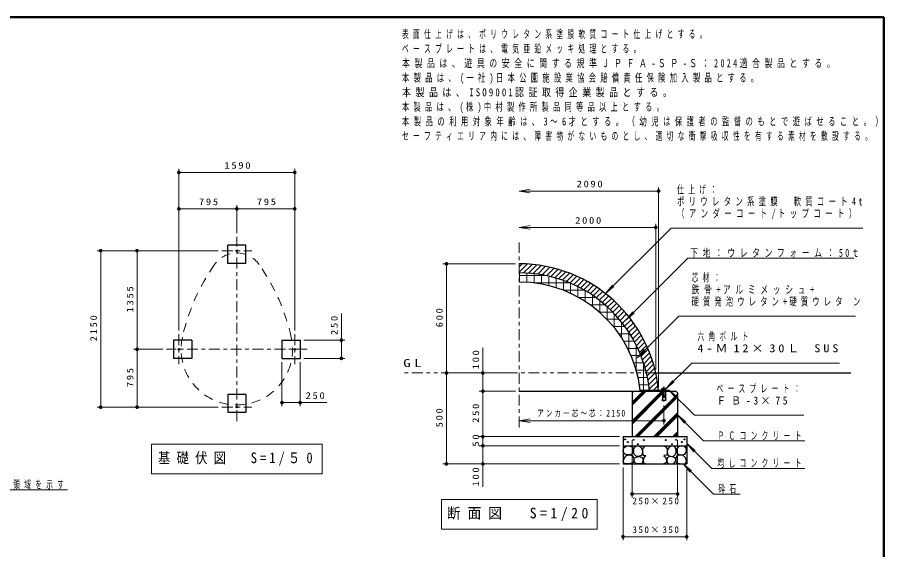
# Model space of a CAD drawing. Units: millimetres on the paper, scale 1:50, with parts at other scales. Extents: x -365 to 0, y -19 to 257.
# Drawn here: x -238 to 0, y 110.7 to 257 of the extents above; entities that cross this region are included whole.
import ezdxf

# ---------------------------------------------------------------- set-up
doc = ezdxf.new("R2010")
doc.units = ezdxf.units.MM
for name, pattern in [('USER1', [4.5, 2.5, -2]), ('USER2', [6, 3, -1, 1, -1]), ('USER3', [8, 3, -1, 1, -1, 1, -1])]:
    doc.linetypes.add(name, pattern=pattern)
doc.layers.add('LY_1', color=7, linetype='Continuous', lineweight=13)
doc.layers.add('LY_2', color=7, linetype='Continuous', lineweight=13)
doc.styles.add('ＭＳ ゴシック', font='')
doc.styles.get('ＭＳ ゴシック').set_extended_font_data('MS Gothic')

# ---------------------------------------------------------------- blocks, each defined once
blk = doc.blocks.new('filled_dot')
at = {"color": 0, "linetype": 'Continuous', "lineweight": -2, "const_width": 1.25}
blk.add_lwpolyline([(-0.625, 0, 1), (0.625, 0, 1)], format="xyb", close=True, dxfattribs=at)
blk = doc.blocks.new('open_arrow')
at = {"color": 0, "linetype": 'Continuous', "lineweight": -2}
blk.add_lwpolyline([(7.5, 1.25), (0, 0), (7.5, -1.25)], dxfattribs=at)

msp = doc.modelspace()

# ---------------------------------------------------------------- linework, layer by layer
at = {"layer": 'LY_1'}
for p, q in [((-193.6, 205.354), (-193.6, 215.354)), ((-193.6, 214.354), (-161.8, 214.354)), ((-161.8, 205.354), (-161.8, 215.354)), ((-61.825, 155.24), (-61.825, 210.24)), ((-100.109, 209.24), (-61.825, 209.24)), ((-193.6, 170.873), (-193.6, 205.354)), ((-177.7, 197.65), (-177.7, 205.354)), ((-161.8, 170.873), (-161.8, 205.354)), ((-193.6, 204.354), (-177.7, 204.354)), ((-177.7, 204.354), (-161.8, 204.354)), ((-62.609, 160.24), (-62.609, 200.24)), ((-100.109, 199.24), (-62.609, 199.24)), ((-58.398, 199.045), (-76.392, 181.051)), ((-58.398, 199.045), (-5.739, 199.045)), ((-206.1, 192.854), (-216.1, 192.854)), ((-215.1, 149.854), (-215.1, 192.854)), ((-182.819, 192.854), (-206.1, 192.854)), ((-205.1, 165.754), (-205.1, 192.854)), ((-53.842, 190.775), (-70.878, 173.74)), ((-53.842, 190.775), (-8.152, 190.775)), ((-101.109, 189.24), (-121.109, 189.24)), ((-120.109, 159.24), (-120.109, 189.24)), ((-100.109, 188.391), (-99.268, 189.231)), ((-100.109, 186.977), (-97.908, 189.177)), ((-98.949, 186.722), (-96.592, 189.079)), ((-97.604, 186.653), (-95.316, 188.94)), ((-96.304, 186.538), (-94.078, 188.764)), ((-95.046, 186.382), (-92.875, 188.554)), ((-93.827, 186.187), (-91.704, 188.31)), ((-92.644, 185.956), (-90.564, 188.036)), ((-100.109, 186), (-92.852, 186)), ((-100, 184.24), (-100, 186.74)), ((-98, 184.174), (-98, 186.678)), ((-96, 183.987), (-96, 186.505)), ((-94, 183.678), (-94, 186.217)), ((-92, 183.242), (-92, 185.814)), ((-91.493, 185.692), (-89.452, 187.734)), ((-90.375, 185.397), (-88.368, 187.403)), ((-89.286, 185.072), (-87.31, 187.047)), ((-88.225, 184.719), (-86.278, 186.666)), ((-87.191, 184.338), (-85.269, 186.26)), ((-86.182, 183.932), (-84.283, 185.831)), ((-96.107, 184), (-86.344, 184)), ((-90, 182.676), (-90, 185.289)), ((-88, 181.971), (-88, 184.639)), ((-86, 181.118), (-86, 183.855)), ((-85.199, 183.502), (-83.32, 185.38)), ((-84.24, 183.047), (-82.379, 184.907)), ((-83.303, 182.569), (-81.459, 184.413)), ((-82.389, 182.068), (-80.56, 183.898)), ((-81.498, 181.546), (-79.681, 183.363)), ((-76.392, 181.051), (-74.463, 183.349)), ((-88.075, 182), (-82.269, 182)), ((-84, 180.104), (-84, 182.928)), ((-82, 178.912), (-82, 181.844)), ((-80.627, 181.002), (-78.822, 182.808)), ((-79.778, 180.437), (-77.982, 182.233)), ((-78.95, 179.851), (-77.162, 181.639)), ((-78.142, 179.245), (-76.36, 181.026)), ((-76.392, 181.051), (-74.094, 182.979)), ((-83.812, 180), (-79.156, 180)), ((-80, 177.518), (-80, 180.588)), ((-78, 175.888), (-78, 179.135)), ((-77.354, 178.619), (-75.578, 180.395)), ((-76.586, 177.972), (-74.814, 179.745)), ((-75.838, 177.306), (-74.069, 179.076)), ((-80.657, 178), (-76.618, 178)), ((-76, 173.973), (-76, 177.454)), ((-75.11, 176.62), (-73.342, 178.388)), ((-74.401, 175.915), (-72.633, 177.683)), ((-73.712, 175.19), (-71.943, 176.959)), ((-73.043, 174.445), (-71.271, 176.216)), ((-148.987, 175.558), (-148.987, 163.254)), ((-78.127, 176), (-74.484, 176)), ((-76.026, 174), (-72.661, 174)), ((-74, 171.693), (-74, 175.498)), ((-72.393, 173.68), (-70.618, 175.455)), ((-71.764, 172.895), (-69.983, 174.676)), ((-71.154, 172.09), (-69.368, 173.877)), ((-70.878, 173.74), (-68.949, 176.038)), ((-70.878, 173.74), (-68.58, 175.668)), ((-56.317, 174.824), (-67.764, 163.378)), ((-56.317, 174.824), (-7.775, 174.824)), ((-74.248, 172), (-71.088, 172)), ((-72, 168.913), (-72, 173.195)), ((-70.565, 171.265), (-68.771, 173.06)), ((-69.997, 170.419), (-68.193, 172.223)), ((-69.45, 169.552), (-67.635, 171.367)), ((-72.731, 170), (-69.728, 170)), ((-70, 165.347), (-70, 170.424)), ((-68.924, 168.664), (-67.096, 170.491)), ((-68.42, 167.754), (-66.578, 169.595)), ((-159.3, 168.254), (-147.987, 168.254)), ((-71.432, 168), (-68.553, 168)), ((-68, 160.136), (-68, 166.944)), ((-67.938, 166.821), (-66.081, 168.679)), ((-67.48, 165.865), (-65.604, 167.741)), ((-67.045, 164.886), (-65.15, 166.781)), ((-198.028, 165.754), (-206.1, 165.754)), ((-205.1, 149.854), (-205.1, 165.754)), ((-110.109, 154.24), (-110.109, 166.112)), ((-70.324, 166), (-67.543, 166)), ((-67.764, 163.378), (-65.835, 165.676)), ((-67.764, 163.378), (-65.465, 165.306)), ((-66.635, 163.881), (-64.717, 165.799)), ((-66.251, 162.852), (-64.308, 164.794)), ((-165.3, 162.254), (-165.3, 150.092)), ((-160.3, 162.254), (-160.3, 150.092)), ((-159.3, 163.254), (-147.987, 163.254)), ((-69.386, 164), (-66.682, 164)), ((-68.602, 162), (-65.96, 162)), ((-66, 154.465), (-66, 162.121)), ((-65.893, 161.795), (-63.923, 163.766)), ((-65.564, 160.71), (-63.562, 162.712)), ((-52.714, 161.979), (-59.81, 154.884)), ((-52.714, 161.979), (-12.152, 161.979)), ((-67.961, 160), (-65.368, 160)), ((-65.264, 159.596), (-63.228, 161.632)), ((-64.994, 158.451), (-62.921, 160.525)), ((-111.109, 159.24), (-121.109, 159.24)), ((-120.109, 134.24), (-120.109, 159.24)), ((-101.109, 159.24), (-111.109, 159.24)), ((-67.455, 158), (-64.899, 158)), ((-64.758, 157.273), (-62.642, 159.389)), ((-64.558, 156.06), (-62.394, 158.223)), ((-59.81, 154.884), (-57.882, 157.182)), ((-67.077, 156), (-64.549, 156)), ((-64.395, 154.808), (-62.178, 157.025)), ((-63.549, 154.24), (-61.996, 155.793)), ((-59.81, 154.884), (-57.512, 156.812)), ((-101.109, 154.24), (-111.109, 154.24)), ((-110.109, 141.74), (-110.109, 154.24)), ((-60.923, 154.24), (-69.109, 146.055)), ((-65.229, 154.24), (-69.109, 150.361)), ((-65.654, 154.24), (-69.109, 150.785)), ((-66.078, 154.24), (-69.109, 151.21)), ((-60.759, 153.981), (-69.109, 145.631)), ((-60.759, 153.557), (-69.109, 145.207)), ((-56.609, 153.4), (-68.269, 141.74)), ((-56.609, 152.976), (-67.844, 141.74)), ((-56.609, 152.552), (-67.42, 141.74)), ((-62.134, 154.24), (-61.852, 154.523)), ((-58.859, 154.465), (-56.93, 152.167)), ((-58.859, 154.465), (-56.56, 152.537)), ((-52.012, 147.618), (-58.859, 154.465)), ((-152.94, 151.092), (-165.3, 151.092)), ((-60.359, 150.295), (-60.359, 145.119)), ((-206.1, 149.854), (-216.1, 149.854)), ((-182.819, 149.854), (-206.1, 149.854)), ((-56.609, 148.246), (-63.114, 141.74)), ((-56.609, 147.822), (-62.69, 141.74)), ((-56.609, 147.716), (-54.68, 145.418)), ((-56.609, 147.716), (-54.31, 145.788)), ((-49.513, 140.62), (-56.609, 147.716)), ((-52.012, 147.618), (-21.938, 147.618)), ((-60.359, 146.119), (-100.109, 146.119)), ((-56.609, 147.397), (-62.266, 141.74)), ((-56.609, 143.091), (-57.96, 141.74)), ((-72.609, 141.74), (-111.109, 141.74)), ((-110.109, 139.24), (-110.109, 141.74)), ((-69.109, 140.74), (-69.109, 124.983)), ((-56.609, 142.667), (-57.535, 141.74)), ((-56.609, 142.243), (-57.111, 141.74)), ((-56.609, 140.74), (-56.609, 124.983)), ((-49.513, 140.62), (-21.651, 140.62)), ((-201.1, 139.64), (-201.1, 131.506)), ((-154.3, 139.64), (-201.1, 139.64)), ((-154.3, 131.506), (-154.3, 139.64)), ((-72.609, 139.24), (-111.109, 139.24)), ((-110.109, 127.916), (-110.109, 139.24)), ((-54.109, 139.9), (-52.18, 137.602)), ((-54.109, 139.9), (-51.81, 137.971)), ((-47.201, 132.992), (-54.109, 139.9)), ((-111.109, 134.24), (-121.109, 134.24)), ((-72.609, 134.24), (-111.109, 134.24)), ((-55.061, 134.24), (-53.133, 131.942)), ((-55.061, 134.24), (-52.763, 132.312)), ((-46.766, 125.946), (-55.061, 134.24)), ((-201.1, 131.506), (-154.3, 131.506)), ((-71.609, 133.24), (-71.609, 113.24)), ((-54.109, 133.24), (-54.109, 113.24)), ((-47.201, 132.992), (-21.651, 132.992)), ((-247.297, 127.096), (-224.208, 127.096)), ((-121.509, 124.443), (-121.509, 116.309)), ((-78.709, 124.443), (-121.509, 124.443)), ((-78.709, 116.309), (-78.709, 124.443)), ((-56.609, 125.983), (-69.109, 125.983)), ((-46.766, 125.946), (-39.392, 125.946)), ((-121.509, 116.309), (-78.709, 116.309)), ((-54.109, 114.24), (-71.609, 114.24))]:
    msp.add_line(p, q, dxfattribs=at)
at = {"layer": 'LY_1', "linetype": 'USER2'}
for p, q in [((-177.7, 145.985), (-177.7, 196.65)), ((-181.819, 192.854), (-173.581, 192.854)), ((-100.109, 144.277), (-100.109, 195.108)), ((-193.6, 169.873), (-193.6, 161.634)), ((-161.8, 169.873), (-161.8, 161.634)), ((-158.372, 165.754), (-197.028, 165.754)), ((-60.359, 155.552), (-60.359, 151.295)), ((-181.819, 149.854), (-173.581, 149.854))]:
    msp.add_line(p, q, dxfattribs=at)
at = {"layer": 'LY_1', "lineweight": 25}
for p, q in [((-175.2, 194.354), (-180.2, 194.354)), ((-180.2, 189.354), (-180.2, 194.354)), ((-175.2, 189.354), (-175.2, 194.354)), ((-175.2, 189.354), (-180.2, 189.354)), ((-190.1, 168.254), (-195.1, 168.254)), ((-195.1, 168.254), (-195.1, 163.254)), ((-190.1, 168.254), (-190.1, 163.254)), ((-165.3, 168.254), (-160.3, 168.254)), ((-165.3, 168.254), (-165.3, 163.254)), ((-160.3, 168.254), (-160.3, 163.254)), ((-190.1, 163.254), (-195.1, 163.254)), ((-165.3, 163.254), (-160.3, 163.254)), ((-62.609, 159.24), (-9.022, 159.24)), ((-60.907, 154.884), (-60.809, 154.94)), ((-60.907, 154.565), (-60.907, 154.884)), ((-59.909, 154.94), (-60.809, 154.94)), ((-60.633, 154.565), (-60.633, 154.884)), ((-60.084, 154.565), (-60.084, 154.884)), ((-59.81, 154.884), (-59.909, 154.94)), ((-59.81, 154.565), (-59.81, 154.884)), ((-175.2, 153.354), (-180.2, 153.354)), ((-180.2, 153.354), (-180.2, 148.354)), ((-175.2, 153.354), (-175.2, 148.354)), ((-100.109, 154.24), (-57.109, 154.24)), ((-69.109, 153.74), (-68.609, 154.24)), ((-69.109, 153.74), (-69.109, 141.74)), ((-66.872, 154.24), (-66.872, 154.465)), ((-58.859, 154.465), (-66.872, 154.465)), ((-60.959, 154.465), (-60.959, 154.565)), ((-60.959, 154.565), (-59.759, 154.565)), ((-60.759, 154.24), (-60.759, 151.94)), ((-60.659, 154.465), (-60.659, 152.74)), ((-60.659, 153.065), (-60.059, 153.065)), ((-60.359, 152.44), (-60.659, 152.74)), ((-60.359, 152.44), (-60.059, 152.74)), ((-60.059, 154.465), (-60.059, 152.74)), ((-59.959, 154.24), (-59.959, 151.94)), ((-59.759, 154.565), (-59.759, 154.465)), ((-58.859, 154.24), (-58.859, 154.465)), ((-57.109, 154.24), (-56.609, 153.74)), ((-56.609, 153.74), (-56.609, 141.74)), ((-60.959, 151.74), (-60.759, 151.94)), ((-60.959, 151.74), (-59.759, 151.74)), ((-59.759, 151.74), (-59.959, 151.94)), ((-175.2, 148.354), (-180.2, 148.354)), ((-71.609, 141.74), (-54.109, 141.74)), ((-71.609, 141.74), (-71.609, 134.24)), ((-54.109, 141.74), (-54.109, 134.24)), ((-71.609, 139.24), (-54.109, 139.24)), ((-71.609, 134.24), (-54.109, 134.24))]:
    msp.add_line(p, q, dxfattribs=at)
at = {"layer": 'LY_1', "linetype": 'USER3'}
msp.add_line((-62.609, 159.24), (-132.552, 159.24), dxfattribs=at)
at = {"layer": 'LY_1', "lineweight": 25}
for points in [[(-70.198, 136.712), (-71.081, 136.886), (-71.573, 137.639), (-71.457, 138.551), (-70.936, 139.058), (-70.154, 139.217), (-69.314, 139.029), (-68.836, 138.377), (-68.771, 137.639), (-69.068, 137.031), (-69.734, 136.756)], [(-67.324, 136.261), (-68.019, 136.376), (-68.569, 136.956), (-68.734, 137.486), (-68.743, 138.056), (-68.439, 138.882), (-68, 139.136), (-67.469, 139.186), (-66.745, 138.882), (-66.325, 138.244), (-66.238, 137.549), (-66.455, 136.608)], [(-58.393, 136.261), (-57.698, 136.376), (-57.148, 136.956), (-56.983, 137.486), (-56.974, 138.056), (-57.278, 138.882), (-57.717, 139.136), (-58.249, 139.186), (-58.973, 138.882), (-59.393, 138.244), (-59.48, 137.549), (-59.262, 136.608)], [(-55.52, 136.712), (-54.636, 136.886), (-54.144, 137.639), (-54.26, 138.551), (-54.781, 139.058), (-55.563, 139.217), (-56.403, 139.029), (-56.881, 138.377), (-56.946, 137.639), (-56.649, 137.031), (-55.983, 136.756)], [(-70.516, 134.294), (-71.269, 134.395), (-71.573, 134.989), (-71.24, 135.901), (-70.675, 136.567), (-69.792, 136.698), (-68.909, 136.466), (-68.619, 135.626), (-68.625, 134.972), (-68.865, 134.496), (-69.604, 134.323)], [(-67.519, 134.279), (-68.069, 134.366), (-68.59, 135.061), (-68.503, 135.8), (-67.75, 136.191), (-66.968, 136.263), (-66.273, 135.959), (-66.143, 135.177), (-66.36, 134.482), (-66.809, 134.279)], [(-58.199, 134.279), (-57.648, 134.366), (-57.127, 135.061), (-57.214, 135.8), (-57.967, 136.191), (-58.749, 136.263), (-59.444, 135.959), (-59.574, 135.177), (-59.357, 134.482), (-58.908, 134.279)], [(-55.201, 134.294), (-54.448, 134.395), (-54.144, 134.989), (-54.477, 135.901), (-55.042, 136.567), (-55.925, 136.698), (-56.808, 136.466), (-57.098, 135.626), (-57.092, 134.972), (-56.852, 134.496), (-56.113, 134.323)]]:
    msp.add_lwpolyline(points, close=True, dxfattribs=at)
for points in [[(-65.344, 139.116), (-65.822, 139.044), (-66.213, 138.348), (-66.236, 137.835), (-66.213, 137.306), (-66.112, 136.683), (-65.33, 136.553)], [(-60.373, 139.116), (-59.895, 139.044), (-59.504, 138.348), (-59.481, 137.835), (-59.504, 137.306), (-59.606, 136.683), (-60.388, 136.553)], [(-65.344, 136.495), (-65.808, 136.06), (-66.039, 135.307), (-66.054, 134.612), (-65.359, 134.279)], [(-60.373, 136.495), (-59.91, 136.06), (-59.678, 135.307), (-59.664, 134.612), (-60.359, 134.279)]]:
    msp.add_lwpolyline(points, dxfattribs=at)
for centre, radius in [((-177.7, 192.854), 0.2), ((-177.7, 192.854), 0.12), ((-193.6, 165.754), 0.2), ((-193.6, 165.754), 0.12), ((-161.8, 165.754), 0.2), ((-161.8, 165.754), 0.12), ((-177.7, 149.854), 0.2), ((-177.7, 149.854), 0.12), ((-71.018, 140.969), 0.125), ((-68.718, 140.865), 0.125), ((-65.861, 140.795), 0.125), ((-59.856, 140.795), 0.125), ((-56.999, 140.865), 0.125), ((-54.699, 140.969), 0.125), ((-70.252, 140.238), 0.125), ((-67.569, 139.645), 0.125), ((-58.149, 139.645), 0.125), ((-55.466, 140.238), 0.125)]:
    msp.add_circle(centre, radius, dxfattribs=at)
at = {"layer": 'LY_1', "linetype": 'USER1'}
for centre, radius, start, end in [((-177.7, 184.754), 7.48, 35.0868, 144.9132), ((-137.997, 156.863), 56, 144.9132, 167.37856), ((-217.403, 156.863), 56, 12.62144, 35.0868), ((-177.7, 165.754), 15.313, 167.37856, 12.62144)]:
    msp.add_arc(centre, radius, start, end, dxfattribs=at)
at = {"layer": 'LY_1', "lineweight": 25}
for centre, radius, start, end in [((-100.109, 150.803), 38.438, 5.13087, 90), ((-100.109, 150.803), 35.938, 5.48886, 90), ((-100.109, 150.803), 33.438, 6.28838, 90), ((-60.77, 154.646), 0.274, 60.00001, 119.99999), ((-60.359, 154.251), 0.69, 66.57346, 113.42654), ((-59.947, 154.646), 0.274, 60.00001, 119.99999)]:
    msp.add_arc(centre, radius, start, end, dxfattribs=at)
at = {"layer": 'LY_2', "lineweight": 50}
for p, q in [((0, 257), (-365, 257)), ((0, 0), (0, 257))]:
    msp.add_line(p, q, dxfattribs=at)

# ---------------------------------------------------------------- block references
at = {"layer": 'LY_1'}
for name, p, xscale, yscale in [('filled_dot', (-193.6, 214.354), 0.4, 0.4), ('open_arrow', (-100.109, 209.24), 0.4, 0.4), ('filled_dot', (-193.6, 204.354), 0.4, 0.4), ('filled_dot', (-177.7, 204.354), 0.4, 0.4), ('open_arrow', (-100.109, 199.24), 0.4, 0.4), ('filled_dot', (-165.3, 151.092), 0.4, 0.4), ('open_arrow', (-100.109, 146.119), 0.399, 0.399), ('filled_dot', (-69.109, 125.983), 0.4, 0.4), ('filled_dot', (-71.609, 114.24), 0.4, 0.4)]:
    msp.add_blockref(name, p, dxfattribs=dict(at, xscale=xscale, yscale=yscale))
for p, xscale, yscale, rotation in [((-161.8, 214.354), 0.4, 0.4, 180), ((-61.825, 209.24), 0.4, 0.4, 180), ((-177.7, 204.354), 0.4, 0.4, 180), ((-161.8, 204.354), 0.4, 0.4, 180), ((-62.609, 199.24), 0.4, 0.4, 180), ((-215.1, 192.854), 0.4, 0.4, 270), ((-205.1, 192.854), 0.4, 0.4, 270), ((-120.109, 189.24), 0.4, 0.4, 270), ((-148.987, 168.254), 0.4, 0.4, 270), ((-205.1, 165.754), 0.4, 0.4, 90), ((-205.1, 165.754), 0.4, 0.4, 270), ((-148.987, 163.254), 0.4, 0.4, 90), ((-120.109, 159.24), 0.4, 0.4, 270), ((-120.109, 159.24), 0.4, 0.4, 90), ((-110.109, 159.24), 0.4, 0.4, 270), ((-110.109, 154.24), 0.4, 0.4, 270), ((-110.109, 154.24), 0.4, 0.4, 90), ((-215.1, 149.854), 0.4, 0.4, 90), ((-205.1, 149.854), 0.4, 0.4, 90), ((-160.3, 151.092), 0.4, 0.4, 180), ((-60.359, 146.119), 0.399, 0.399, 180), ((-110.109, 141.74), 0.4, 0.4, 270), ((-110.109, 141.74), 0.4, 0.4, 90), ((-110.109, 139.24), 0.4, 0.4, 270), ((-110.109, 139.24), 0.4, 0.4, 90), ((-120.109, 134.24), 0.4, 0.4, 90), ((-110.109, 134.24), 0.4, 0.4, 90), ((-56.609, 125.983), 0.4, 0.4, 180), ((-54.109, 114.24), 0.4, 0.4, 180)]:
    msp.add_blockref('filled_dot', p, dxfattribs=dict(at, xscale=xscale, yscale=yscale, rotation=rotation))

# ---------------------------------------------------------------- texts
at = {"layer": 'LY_1', "style": 'ＭＳ ゴシック'}
for s, insert, char_height, attachment_point in [('\\T1.64;\\W0.6;表面仕上げは、ポリウレタン系塗膜軟質コート仕上げとする。', (-132.323, 253.489), 2.199, 1), ('\\T1.64;\\W0.6;ベースプレートは、電気亜鉛メッキ処理とする。', (-132.323, 249.489), 2.199, 1), ('\\T1.59;\\W0.7;本製品は、遊具の安全に関する規準ＪＰＦＡ-ＳＰ-Ｓ：2024適合製品とする。', (-132.323, 245.489), 2.199, 1), ('\\T1.59;\\W0.65;本製品は、(一社)日本公園施設業協会賠償責任保険加入製品とする。', (-132.323, 241.489), 2.199, 1), ('\\T1.5;\\W0.8;本製品は、ISO9001認証取得企業製品とする。', (-132.323, 237.489), 2.199, 1), ('\\T1.58;\\W0.65;本製品は、(株)中村製作所製品同等品以上とする。', (-132.323, 233.489), 2.199, 1), ('\\T1.62;\\W0.65;本製品の利用対象年齢は、3～6才とする。（幼児は保護者の監督のもとで遊ばせること。）', (-132.323, 229.489), 2.199, 1), ('\\T1.64;\\W0.6;セーフティエリア内には、障害物がないものとし、適切な衝撃吸収性を有する素材を敷設する。', (-132.323, 225.489), 2.199, 1), ('\\T1.33;\\W1.15;1590', (-177.277, 215.354), 1.833, 8), ('\\T1.33;\\W1.15;2090', (-80.539, 210.24), 1.833, 8), ('\\T1.64;\\W0.6;仕上げ：', (-56.739, 210.795), 2.199, 1), ('\\T1.33;\\W1.15;795', (-185.233, 205.354), 1.833, 8), ('\\T1.33;\\W1.15;795', (-169.333, 205.354), 1.833, 8), ('\\T1.6;\\W0.65;ポリウレタン系塗膜\u3000軟質コート4t', (-56.739, 207.495), 2.199, 1), ('\\T1.62;\\W0.65;（アンダーコート/トップコート）', (-56.739, 204.195), 2.199, 1), ('\\T1.33;\\W1.15;2000', (-80.935, 200.24), 1.833, 8), ('\\T1.58;\\W0.7;下地：ウレタンフォーム：50ｔ', (-53.152, 190.925), 2.199, 7), ('\\T1.64;\\W0.6;芯材：', (-52.775, 186.574), 2.199, 1), ('\\T1.59;\\W0.7;鉄骨+アルミメッシュ+', (-52.775, 183.274), 2.199, 1), ('\\T1.57;\\W0.65;硬質発泡ウレタン+硬質ウレタ\\~ン', (-52.775, 179.974), 2.199, 1), ('\\T1.64;\\W0.6;六角ボルト', (-51.152, 170.429), 2.199, 1), ('\\T1.5;\\W1.1;4-Ｍ12×30Ｌ\\~SUS', (-51.152, 167.129), 2.199, 1), ('\\T1.5;\\W1.35;GL', (-131.981, 161.953), 2.199, 4), ('\\T1.64;\\W0.6;ベースプレート：', (-45.938, 156.068), 2.199, 1), ('\\T1.33;\\W1.15;250', (-155.94, 152.092), 1.833, 8), ('\\T1.5;\\W0.9;ＦＢ-3×75', (-45.938, 152.768), 2.199, 1), ('\\T1.32;\\W0.7;アンカー芯～芯：2150', (-82.924, 147.119), 1.833, 8), ('\\T1.64;\\W0.6;ＰＣコンクリート', (-45.651, 140.77), 2.199, 7), ('\\T1.5;\\W0.85;基礎伏図\u3000S=1/５0', (-177.7, 135.573), 2.933, 5), ('\\T1.64;\\W0.6;均しコンクリート', (-45.651, 133.142), 2.199, 7), ('\\T1.64;\\W0.6;安全領域を示す', (-245.208, 127.246), 2.199, 7), ('\\T1.64;\\W0.6;砕石', (-45.392, 126.096), 2.199, 7), ('\\T1.32;250×250', (-62.434, 124.983), 1.833, 2), ('\\T1.5;\\W0.95;断面図\u3000S=1/20', (-100.109, 120.376), 2.933, 5), ('\\T1.32;350×350', (-62.434, 115.24), 1.833, 8)]:
    msp.add_mtext(s, dxfattribs=dict(at, insert=insert, char_height=char_height, attachment_point=attachment_point))
at = {"layer": 'LY_1', "char_height": 1.833, "attachment_point": 8, "rotation": 90, "style": 'ＭＳ ゴシック'}
for s, insert in [('\\T1.33;\\W1.15;1355', (-206.1, 179.731)), ('\\T1.33;\\W1.15;600', (-121.109, 174.657)), ('\\T1.33;\\W1.15;2150', (-216.1, 171.777)), ('\\T1.33;\\W1.15;250', (-149.987, 172.558)), ('\\T1.33;\\W1.15;100', (-111.109, 163.112)), ('\\T1.33;\\W1.15;795', (-206.1, 158.22)), ('\\T1.33;\\W1.15;250', (-111.109, 148.406)), ('\\T1.33;\\W1.15;500', (-121.109, 147.157)), ('\\T1.34;\\W1.15;50', (-111.109, 140.918)), ('\\T1.33;\\W1.15;100', (-111.109, 130.916))]:
    msp.add_mtext(s, dxfattribs=dict(at, insert=insert))

doc.saveas('drawing.dxf')
